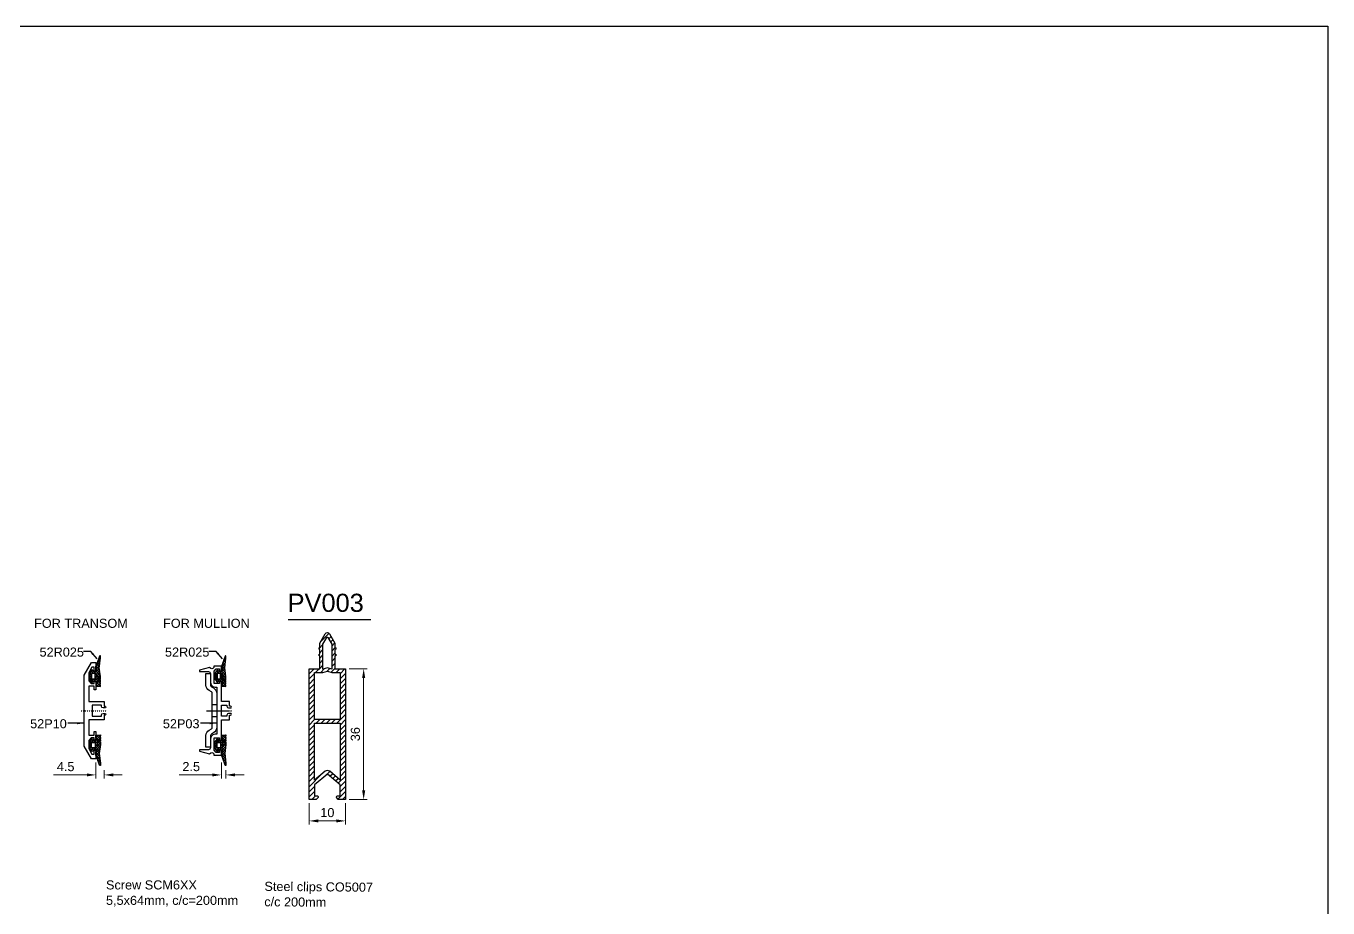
# Model space of a CAD drawing. Header units: millimetres. Extents: x 22319 to 27873, y 35287 to 39437.
# Drawn here: x 27156 to 27873, y 38951 to 39437 of the extents above; entities that cross this region are included whole.
import ezdxf

# ---------------------------------------------------------------- set-up
doc = ezdxf.new("R2010")
doc.units = ezdxf.units.MM
doc.header["$LTSCALE"] = 0.5
doc.linetypes.add('NEWDOT', pattern=[2, 1, -0.5, 0, -0.5])
for name, color, linetype in [('1', 1, 'Continuous'), ('22', 2, 'NEWDOT'), ('6', 6, 'Continuous'), ('arceringen', 6, 'Continuous'), ('FYLLD', 6, 'Continuous'), ('LIST', 2, 'Continuous'), ('MATT', 1, 'Continuous'), ('rubbers', 1, 'Continuous')]:
    doc.layers.add(name, color=color, linetype=linetype)
doc.layers.add('AM_5', color=3, linetype='Continuous', lineweight=18)
doc.layers.add('AM_6', color=2, linetype='Continuous', lineweight=20)
doc.styles.add('Border', font='ARIAL.TTF')
doc.styles.add('ROMANS', font='simplex.shx')
doc.styles.get("Standard").update_dxf_attribs({"font": 'ARIAL.TTF'})
doc.dimstyles.new('SBS_DIN$0', dxfattribs={"dimscale": 2, "dimtxt": 2.5, "dimasz": 2.5, "dimexe": 1, "dimexo": 1, "dimgap": 1, "dimtad": 1, "dimrnd": 0.5, "dimdsep": 46, "dimtxsty": 'Standard', "dimcen": 0, "dimclrd": 256, "dimclre": 256, "dimclrt": 2, "dimadec": 0, "dimazin": 2, "dimtp": 0.1, "dimtm": 0.1, "dimtfac": 0.71, "dimtofl": 0, "dimtmove": 0, "dimatfit": 3, "dimfxl": 0, "dimlwd": -1, "dimlwe": -1, "dimarcsym": 0})
doc.dimstyles.get("Standard").update_dxf_attribs({"dimtxt": 0.18, "dimasz": 0.18, "dimexe": 0.18, "dimexo": 0.0625, "dimgap": 0.09, "dimtad": 0, "dimtih": 1, "dimtoh": 1, "dimdec": 4, "dimzin": 0, "dimdsep": 46, "dimtxsty": 'Standard', "dimcen": 0.09, "dimadec": 0, "dimazin": 0, "dimtfac": 1, "dimtdec": 4, "dimtofl": 0, "dimtmove": 0, "dimatfit": 0, "dimfxl": 0, "dimtolj": 1, "dimtzin": 0, "dimarcsym": 0})

# ---------------------------------------------------------------- blocks, each defined once
blk = doc.blocks.new('*D358')
at = {"layer": 'AM_5'}
for p, q in [((27311.53050785179, 39009.018241354), (27311.53050785179, 38997.2406884341)), ((27331.53050785179, 39009.018241354), (27331.53050785179, 38997.2406884341)), ((27326.53050785179, 38999.2406884341), (27316.53050785179, 38999.2406884341))]:
    blk.add_line(p, q, dxfattribs=at)
for points in [[(27316.53050785179, 39000.07402176744), (27316.53050785179, 38998.40735510077), (27311.53050785179, 38999.2406884341)], [(27326.53050785179, 39000.07402176744), (27326.53050785179, 38998.40735510077), (27331.53050785179, 38999.2406884341)]]:
    blk.add_solid(points, dxfattribs=at)
at = {"layer": 'Defpoints', "color": 0}
for p in [(27311.53050785179, 39011.018241354), (27331.53050785179, 39011.018241354), (27311.53050785179, 38999.2406884341)]:
    blk.add_point(p, dxfattribs=at)
at = {"layer": 'AM_5', "color": 2, "insert": (27321.53050785179, 39003.79355337271), "char_height": 5, "attachment_point": 5}
blk.add_mtext('10', dxfattribs=at)
blk = doc.blocks.new('*D359')
at = {"layer": 'AM_5'}
for p, q in [((27333.53050785179, 39083.018241354), (27343.53050785179, 39083.018241354)), ((27341.53050785179, 39016.018241354), (27341.53050785179, 39078.018241354)), ((27333.53050785179, 39011.018241354), (27343.53050785179, 39011.018241354))]:
    blk.add_line(p, q, dxfattribs=at)
for points in [[(27340.69717451846, 39078.018241354), (27342.36384118512, 39078.018241354), (27341.53050785179, 39083.018241354)], [(27340.69717451846, 39016.018241354), (27342.36384118512, 39016.018241354), (27341.53050785179, 39011.018241354)]]:
    blk.add_solid(points, dxfattribs=at)
at = {"layer": 'Defpoints', "color": 0}
for p in [(27331.53050785179, 39083.018241354), (27341.53050785179, 39083.018241354), (27331.53050785179, 39011.018241354)]:
    blk.add_point(p, dxfattribs=at)
at = {"layer": 'AM_5', "color": 2, "insert": (27336.97593759258, 39047.01824135401), "char_height": 5, "attachment_point": 5, "rotation": 90}
blk.add_mtext('36', dxfattribs=at)
blk = doc.blocks.new('52R025')
at = {"layer": 'arceringen'}
h = blk.add_hatch(dxfattribs=at)
h.set_pattern_fill('ANSI37', color=256, scale=8, style=0)
h.set_pattern_definition([(45, (-946.5391729876393, 440.8052833423931), (-0.7071067811865475, 0.7071067811865476), []), (135, (-946.5391729876393, 440.8052833423931), (-0.7071067811865476, -0.7071067811865475), [])])
h.paths.add_polyline_path([(4.100000000000364, -2.200000000000045), (4.299999999999272, -2.399999999999977), (6.700000000000728, -2.399999999999977), (6.899999999999636, -2.200000000000045), (6.899999999999636, -0.6000000000000227), (6.700000000000728, -0.3999999999999773), (4.299999999999272, -0.3999999999999773), (4.100000000000364, -0.6000000000000227)], flags=16)
h.paths.add_polyline_path([(-5.790000000000873, 2.220000000000027), (-5.590000000000146, 2.009999999999991), (-1.3799999999992, 0.5499999999999545), (0, 0), (1.799999999999272, 0), (2.049999999999272, 0.42999999999995), (2.549999999999272, 0.42999999999995), (2.799999999999272, 0), (2.799999999999272, -1.5), (2.149999999999636, -1.879999999999995), (2, -2.120000000000005), (2.1299999999992, -2.379999999999995), (3.579999999999927, -3.399999999999977), (7.420000000000073, -3.399999999999977), (8.8700000000008, -2.379999999999995), (9, -2.120000000000005), (8.850000000000364, -1.879999999999995), (8.200000000000728, -1.5), (8.200000000000728, 0), (8.450000000000728, 0.42999999999995), (8.950000000000728, 0.42999999999995), (9.200000000000728, 0), (11, 0), (11, 1.899999999999977), (11.07999999999993, 2.059999999999945), (11.1200000000008, 2.5), (10.63999999999942, 2.5), (10.34000000000015, 2.340000000000032), (10.05999999999949, 2.340000000000032), (9.760000000000218, 2.5), (9.239999999999782, 2.5), (8.94000000000051, 2.340000000000032), (8.659999999999854, 2.340000000000032), (8.360000000000582, 2.5), (7.8799999999992, 2.5), (7.920000000000073, 2.059999999999945), (8, 1.899999999999977), (8, 0.7999999999999545), (4.930000000000291, 0.5599999999999454), (4.760000000000218, 0.8799999999999955), (6.299999999999272, 1.340000000000032), (6.559999999999491, 1.259999999999991), (7.159999999999854, 1.059999999999945), (7.700000000000728, 1.399999999999977), (7.790000000000873, 2.029999999999973), (7.350000000000364, 2.5), (5.829999999999927, 2.5), (0.8299999999999272, 1.870000000000005), (-4.409999999999854, 2.5), (-5.719999999999345, 2.5)])
at = {"color": 0, "linetype": 'ByBlock'}
for points in [[(-5.790000000000873, 2.220000000000027), (-5.590000000000146, 2.009999999999991), (-1.3799999999992, 0.5499999999999545), (0, 0), (1.799999999999272, 0), (2.049999999999272, 0.42999999999995), (2.549999999999272, 0.42999999999995), (2.799999999999272, 0), (2.799999999999272, -1.5), (2.149999999999636, -1.879999999999995), (2, -2.120000000000005), (2.1299999999992, -2.379999999999995), (3.579999999999927, -3.399999999999977), (7.420000000000073, -3.399999999999977), (8.8700000000008, -2.379999999999995), (9, -2.120000000000005), (8.850000000000364, -1.879999999999995), (8.200000000000728, -1.5), (8.200000000000728, 0), (8.450000000000728, 0.42999999999995), (8.950000000000728, 0.42999999999995), (9.200000000000728, 0), (11, 0), (11, 1.899999999999977), (11.07999999999993, 2.059999999999945), (11.1200000000008, 2.5), (10.63999999999942, 2.5), (10.34000000000015, 2.340000000000032), (10.05999999999949, 2.340000000000032), (9.760000000000218, 2.5), (9.239999999999782, 2.5), (8.94000000000051, 2.340000000000032), (8.659999999999854, 2.340000000000032), (8.360000000000582, 2.5), (7.8799999999992, 2.5), (7.920000000000073, 2.059999999999945), (8, 1.899999999999977), (8, 0.7999999999999545), (4.930000000000291, 0.5599999999999454), (4.760000000000218, 0.8799999999999955), (6.299999999999272, 1.340000000000032), (6.559999999999491, 1.259999999999991), (7.159999999999854, 1.059999999999945), (7.700000000000728, 1.399999999999977), (7.790000000000873, 2.029999999999973), (7.350000000000364, 2.5), (5.829999999999927, 2.5), (0.8299999999999272, 1.870000000000005), (-4.409999999999854, 2.5), (-5.719999999999345, 2.5)], [(4.100000000000364, -2.200000000000045), (4.299999999999272, -2.399999999999977), (6.700000000000728, -2.399999999999977), (6.899999999999636, -2.200000000000045), (6.899999999999636, -0.6000000000000227), (6.700000000000728, -0.3999999999999773), (4.299999999999272, -0.3999999999999773), (4.100000000000364, -0.6000000000000227)]]:
    blk.add_lwpolyline(points, close=True, dxfattribs=at)
blk = doc.blocks.new('*D516')
at = {"layer": 'AM_5'}
for p, q in [((27263.15824139836, 39031.45659532154), (27263.15824139836, 39022.56503019496)), ((27258.15824139836, 39024.56503019496), (27239.93245695089, 39024.56503019496)), ((27265.65824139836, 39027.24035532153), (27265.65824139836, 39022.56503019496)), ((27270.65824139836, 39024.56503019496), (27275.65824139836, 39024.56503019496))]:
    blk.add_line(p, q, dxfattribs=at)
for points in [[(27258.15824139836, 39025.39836352829), (27258.15824139836, 39023.73169686162), (27263.15824139836, 39024.56503019496)], [(27270.65824139836, 39025.39836352829), (27270.65824139836, 39023.73169686162), (27265.65824139836, 39024.56503019496)]]:
    blk.add_solid(points, dxfattribs=at)
at = {"layer": 'Defpoints', "color": 0}
for p in [(27263.15824139836, 39033.45659532154), (27263.15824139836, 39024.56503019496), (27265.65824139836, 39029.24035532153)]:
    blk.add_point(p, dxfattribs=at)
at = {"layer": 'AM_5', "color": 2, "insert": (27246.54534917463, 39029.11789513357), "char_height": 5, "attachment_point": 5}
blk.add_mtext('2.5', dxfattribs=at)
blk = doc.blocks.new('*D517')
at = {"layer": 'AM_5'}
for p, q in [((27194.06527897945, 39031.45659532154), (27194.06527897945, 39022.56503019496)), ((27189.06527897945, 39024.56503019496), (27170.72353273115, 39024.56503019496)), ((27198.56527897945, 39027.24035532153), (27198.56527897945, 39022.56503019496)), ((27203.56527897945, 39024.56503019496), (27208.56527897945, 39024.56503019496))]:
    blk.add_line(p, q, dxfattribs=at)
for points in [[(27189.06527897945, 39025.39836352829), (27189.06527897945, 39023.73169686162), (27194.06527897945, 39024.56503019496)], [(27203.56527897945, 39025.39836352829), (27203.56527897945, 39023.73169686162), (27198.56527897945, 39024.56503019496)]]:
    blk.add_solid(points, dxfattribs=at)
at = {"layer": 'Defpoints', "color": 0}
for p in [(27194.06527897945, 39033.45659532154), (27194.06527897945, 39024.56503019496), (27198.56527897945, 39029.24035532153)]:
    blk.add_point(p, dxfattribs=at)
at = {"layer": 'AM_5', "color": 2, "insert": (27177.3944058553, 39029.10766320996), "char_height": 5, "attachment_point": 5}
blk.add_mtext('4.5', dxfattribs=at)

msp = doc.modelspace()

# ---------------------------------------------------------------- hatches: boundary and pattern name
at = {"layer": 'FYLLD'}
h = msp.add_hatch(dxfattribs=at)
h.set_pattern_fill('USER', color=256, scale=2, angle=45, pattern_type=0)
h.set_pattern_definition([(45, (26976.33050785179, 39214.61824135401), (-1.414213562373095, 1.414213562373095), [])])
edge = h.paths.add_edge_path()
edge.add_line((27331.53050785179, 39083.018241354), (27331.53050785179, 39011.018241354))
edge.add_line((27327.48197971437, 39011.018241354), (27331.53050785179, 39011.018241354))
edge.add_line((27326.70624378308, 39011.9939772853), (27327.48197971437, 39011.018241354))
edge.add_arc((27327.13050785179, 39012.418241354), 0.600000000000031, 176.1479536458919, 225.0000000000115)
edge.add_arc((27327.13050785179, 39012.418241354), 0.6000000000001933, 90, 176.1479536458919)
edge.add_line((27327.13050785179, 39013.018241354), (27328.53050785179, 39013.018241354))
edge.add_line((27328.53050785179, 39019.14454393576), (27328.53050785179, 39013.018241354))
edge.add_line((27321.53050785179, 39025.018241354), (27328.53050785179, 39019.14454393576))
edge.add_line((27314.53050785179, 39019.14454393576), (27321.53050785179, 39025.018241354))
edge.add_line((27314.53050785179, 39019.14454393576), (27314.53050785179, 39013.018241354))
edge.add_line((27314.53050785179, 39013.018241354), (27315.93050785179, 39013.018241354))
edge.add_arc((27315.93050785179, 39012.418241354), 0.6000000000003666, -3.281148752372458, 90)
edge.add_arc((27315.93050785179, 39012.418241354), 0.5999999999995065, -45.00000000003071, -3.281148752372458)
edge.add_line((27315.37903598922, 39011.018241354), (27316.35477192051, 39011.9939772853))
edge.add_line((27311.53050785179, 39011.018241354), (27315.37903598922, 39011.018241354))
edge.add_line((27311.53050785179, 39083.018241354), (27311.53050785179, 39011.018241354))
edge.add_line((27311.53050785179, 39083.018241354), (27317.33050785179, 39083.018241354))
edge.add_line((27317.33050785179, 39090.11824135401), (27317.33050785179, 39083.018241354))
edge.add_line((27317.33050785179, 39090.11824135401), (27316.93050785179, 39090.22542103098))
edge.add_line((27316.93050785179, 39091.01106167703), (27316.93050785179, 39090.22542103098))
edge.add_line((27316.93050785179, 39091.01106167703), (27317.33050785179, 39091.11824135401))
edge.add_line((27317.33050785179, 39091.11824135401), (27317.33050785179, 39093.71824135401))
edge.add_line((27317.33050785179, 39093.718241354), (27316.93050785179, 39093.82542103097))
edge.add_line((27316.93050785179, 39094.61106167703), (27316.93050785179, 39093.82542103098))
edge.add_line((27316.93050785179, 39094.61106167703), (27317.33050785179, 39094.718241354))
edge.add_line((27317.33050785179, 39094.718241354), (27317.33050785179, 39097.14372429445))
edge.add_line((27317.33050785179, 39097.14372429447), (27320.31807228649, 39102.31833768626))
edge.add_arc((27321.53050785179, 39101.61833768625), 1.399999999999977, 90, 150.0000000000066)
edge.add_arc((27321.53050785179, 39101.61833768625), 1.400000000000262, 30.00000000000401, 90)
edge.add_line((27322.74294341709, 39102.31833768625), (27325.73050785179, 39097.14372429447))
edge.add_line((27325.73050785179, 39094.718241354), (27325.73050785179, 39097.14372429446))
edge.add_line((27325.73050785179, 39094.718241354), (27326.13050785179, 39094.61106167703))
edge.add_line((27326.13050785179, 39093.82542103098), (27326.13050785179, 39094.61106167704))
edge.add_line((27326.13050785179, 39093.82542103098), (27325.73050785179, 39093.71824135401))
edge.add_line((27325.73050785179, 39093.718241354), (27325.73050785179, 39091.118241354))
edge.add_line((27326.13050785179, 39091.01106167703), (27325.73050785179, 39091.11824135401))
edge.add_line((27326.13050785179, 39090.22542103098), (27326.13050785179, 39091.01106167703))
edge.add_line((27326.13050785179, 39090.22542103098), (27325.73050785179, 39090.11824135401))
edge.add_line((27325.73050785179, 39090.11824135401), (27325.73050785179, 39083.018241354))
edge.add_line((27331.53050785179, 39083.018241354), (27325.73050785179, 39083.018241354))
edge = h.paths.add_edge_path(flags=16)
edge.add_line((27321.87691801331, 39100.21833768625), (27323.93050785179, 39096.66141574809))
edge.add_line((27323.93050785179, 39096.66141574809), (27323.93050785179, 39082.88173847874))
edge.add_line((27321.53050785179, 39083.52481654058), (27323.93050785179, 39082.88173847874))
edge.add_line((27319.13050785179, 39082.88173847874), (27321.53050785179, 39083.52481654058))
edge.add_line((27319.13050785179, 39096.66141574809), (27319.13050785179, 39082.88173847874))
edge.add_line((27319.13050785179, 39096.66141574809), (27321.18409769028, 39100.21833768625))
edge.add_arc((27321.53050785179, 39100.01833768626), 0.4000000000000173, 29.99999999999669, 149.9999999999537)
edge.add_line((27322.81608307116, 39026.55033024024), (27328.53050785179, 39021.75535851443))
edge.add_line((27328.53050785179, 39053.018241354), (27328.53050785179, 39021.75535851443))
edge.add_line((27328.53050785179, 39053.018241354), (27314.53050785179, 39053.018241354))
edge.add_line((27314.53050785179, 39053.018241354), (27314.53050785179, 39021.75535851443))
edge.add_line((27314.53050785179, 39021.75535851443), (27320.24493263242, 39026.55033024024))
edge.add_arc((27321.53050785179, 39025.018241354), 1.999999999999826, 50.00000000000031, 129.9999999999986)
edge.add_line((27319.13050785179, 39081.018241354), (27321.53050785179, 39081.66131941584))
edge.add_line((27319.13050785179, 39081.018241354), (27314.53050785179, 39081.018241354))
edge.add_line((27314.53050785179, 39081.018241354), (27314.53050785179, 39055.018241354))
edge.add_line((27328.53050785179, 39055.018241354), (27314.53050785179, 39055.018241354))
edge.add_line((27328.53050785179, 39081.018241354), (27328.53050785179, 39055.018241354))
edge.add_line((27323.93050785179, 39081.018241354), (27328.53050785179, 39081.018241354))
edge.add_line((27321.53050785179, 39081.66131941584), (27323.93050785179, 39081.018241354))

# ---------------------------------------------------------------- linework, layer by layer
msp.add_line((27299.95822188918, 39110.22029281519), (27345.4309563401, 39110.22029281519))
for points in [[(22318.70771382542, 39437.03467588875), (27872.65919384413, 39437.03467588875), (27872.65919384413, 35287.04940153871), (22318.70771382542, 35287.04940153871)], [(27321.53050785179, 39081.66131941584), (27323.93050785179, 39081.018241354), (27328.53050785179, 39081.018241354), (27328.53050785179, 39055.018241354), (27314.53050785179, 39055.018241354), (27314.53050785179, 39081.018241354), (27319.13050785179, 39081.018241354)]]:
    msp.add_lwpolyline(points, close=True)
for points in [[(27317.33050785179, 39091.118241354), (27317.33050785179, 39093.718241354), (27316.93050785179, 39093.82542103098), (27316.93050785179, 39094.61106167703), (27317.33050785179, 39094.718241354), (27317.33050785179, 39097.14372429446), (27320.31807228649, 39102.31833768625, -0.2679491924313181), (27321.53050785179, 39103.01833768626, -0.2679491924313181), (27322.74294341709, 39102.31833768625), (27325.73050785179, 39097.14372429446), (27325.73050785179, 39094.718241354), (27326.13050785179, 39094.61106167703), (27326.13050785179, 39093.82542103098), (27325.73050785179, 39093.718241354), (27325.73050785179, 39091.118241354), (27326.13050785179, 39091.01106167703), (27326.13050785179, 39090.22542103098), (27325.73050785179, 39090.118241354), (27325.73050785179, 39083.018241354), (27331.53050785179, 39083.018241354), (27331.53050785179, 39011.018241354), (27327.48197971437, 39011.018241354), (27326.70624378308, 39011.99397728529, -0.2164453754118905), (27326.53186333896, 39012.45854950765, -0.3946564050716648), (27327.13050785179, 39013.018241354), (27328.53050785179, 39013.018241354), (27328.53050785179, 39019.14454393576), (27321.53050785179, 39025.018241354), (27314.53050785179, 39019.14454393576), (27314.53050785179, 39013.018241354), (27315.93050785179, 39013.018241354, -0.4310878545444273), (27316.52952427304, 39012.38390002215, -0.1840704505670157), (27316.35477192051, 39011.99397728529), (27315.37903598922, 39011.018241354), (27311.53050785179, 39011.018241354), (27311.53050785179, 39083.018241354), (27317.33050785179, 39083.018241354), (27317.33050785179, 39090.118241354), (27316.93050785179, 39090.22542103098), (27316.93050785179, 39091.01106167703)], [(27321.18409769028, 39100.21833768625, -0.577350269190112), (27321.87691801331, 39100.21833768625), (27323.93050785179, 39096.66141574808), (27323.93050785179, 39082.88173847874), (27321.53050785179, 39083.52481654058), (27319.13050785179, 39082.88173847874), (27319.13050785179, 39096.66141574808)], [(27314.53050785179, 39021.75535851443), (27314.53050785179, 39053.018241354), (27328.53050785179, 39053.018241354), (27328.53050785179, 39021.75535851443), (27322.81608307116, 39026.55033024024, 0.3639702342662002), (27320.24493263242, 39026.55033024024)]]:
    msp.add_lwpolyline(points, format="xyb", close=True)
at = {"layer": '1'}
for p, q in [((27260.65824139837, 39063.10662494799), (27258.15824139837, 39063.10662494799)), ((27260.65824139837, 39056.60662494799), (27258.15824139837, 39056.60662494799))]:
    msp.add_line(p, q, dxfattribs=at)
msp.add_lwpolyline([(27254.65824139837, 39074.03493748505), (27254.65824139837, 39080.45758721586), (27257.15824139837, 39080.45758721586), (27257.15824139837, 39074.03493748505, 0.2679491924311014), (27257.65824139837, 39073.16891208127), (27258.90824139837, 39072.44722424478, -0.2679491924310667), (27260.65824139837, 39069.41613533153), (27260.65824139837, 39050.82136038026, -0.2679491924312761), (27258.90824139836, 39047.79027146701), (27257.65824139837, 39047.06858363052, 0.2679491924313022), (27257.15824139837, 39046.20255822674), (27257.15824139837, 39039.77990849593), (27254.65824139837, 39039.77990849593), (27254.65824139837, 39046.20255822674, -0.2679491924312011), (27256.40824139837, 39049.23364713998), (27257.65824139837, 39049.95533497647, 0.2679491924312979), (27258.15824139837, 39050.82136038026), (27258.15824139837, 39069.41613533153, 0.2679491924310957), (27257.65824139837, 39070.28216073531), (27256.40824139836, 39071.0038485718, -0.2679491924309667)], format="xyb", close=True, dxfattribs=at)
at = {"layer": '22'}
for p, q in [((27185.86529697945, 39059.95662532154), (27200.06527897945, 39059.95662532154)), ((27254.95825939837, 39059.95662532154), (27269.15824139836, 39059.95662532154))]:
    msp.add_line(p, q, dxfattribs=at)
at = {"layer": '6'}
msp.add_lwpolyline([(27194.06527897945, 39048.45662532154), (27194.06527897945, 39044.15663032154), (27193.36529697944, 39043.45662532154), (27193.06527897945, 39043.45662532154), (27193.06527897945, 39044.95662532154), (27191.46527897944, 39044.95662532154), (27190.06527897945, 39043.55662532154), (27190.06527897945, 39039.0547015329), (27191.85395411404, 39035.95662532154), (27193.06527897945, 39035.95662532154), (27193.06527897945, 39038.45662532154), (27193.36529697944, 39038.45662532154), (27194.06527897945, 39037.75662832154), (27194.06527897945, 39033.45662532154), (27191.56527897945, 39033.45662532154), (27187.56527897945, 39040.38482855182), (27187.56527897945, 39059.65662532154), (27187.86527897944, 39059.95662532154), (27187.56527897945, 39060.25662532154), (27187.56527897945, 39079.52842209127), (27191.56527897945, 39086.45662532154), (27194.06527897945, 39086.45662532154), (27194.06527897945, 39082.15662232154), (27193.36529697944, 39081.45662532154), (27193.06527897945, 39081.45662532154), (27193.06527897945, 39083.95662532154), (27191.85395411404, 39083.95662532154), (27190.06527897945, 39080.85854911019), (27190.06527897945, 39076.35662532155), (27191.46527897944, 39074.95662532154), (27193.06527897945, 39074.95662532154), (27193.06527897945, 39076.45662532154), (27193.36529697944, 39076.45662532154), (27194.06527897945, 39075.75662032155), (27194.06527897945, 39071.45662532154), (27193.06527897945, 39071.45662532154), (27193.06527897945, 39073.45662532154), (27190.06527897945, 39073.45662532154), (27190.06527897945, 39064.95662532154), (27198.56527897945, 39064.95662532154), (27198.56527897945, 39062.45662532154), (27199.06527897945, 39062.45662532154), (27199.41882497945, 39062.31017932154), (27199.56527897945, 39061.95662532154), (27199.41882497945, 39061.60307132154), (27199.06527897945, 39061.45662532154), (27198.06527897945, 39061.45662532154), (27197.35818697944, 39061.74951732154), (27197.06527897945, 39062.45662532154), (27197.06527897945, 39062.95662532154), (27192.06527897945, 39062.95662532154), (27192.06527897945, 39056.95662532154), (27197.06527897945, 39056.95662532154), (27197.06527897945, 39057.45662532154), (27197.35818697944, 39058.16373332154), (27198.06527897945, 39058.45662532154), (27199.06527897945, 39058.45662532154), (27199.41882497945, 39058.31017932154), (27199.56527897945, 39057.95662532154), (27199.41882497945, 39057.60307132154), (27199.06527897945, 39057.45662532154), (27198.56527897945, 39057.45662532154), (27198.56527897945, 39054.95662532154), (27190.06527897945, 39054.95662532154), (27190.06527897945, 39046.45662532154), (27193.06527897945, 39046.45662532154), (27193.06527897945, 39048.45662532154), (27194.06527897945, 39048.45662532154), (27194.06527897945, 39044.65663032154)], dxfattribs=at)
msp.add_lwpolyline([(27267.65824139836, 39057.45662532154), (27268.15824139836, 39057.45662532154), (27268.51178739837, 39057.60307132154), (27268.65824139836, 39057.95662532154), (27268.51178739837, 39058.31017932154), (27268.15824139836, 39058.45662532154), (27267.15824139836, 39058.45662532154), (27266.45114939837, 39058.16373332153), (27266.15824139836, 39057.45662532154), (27266.15824139836, 39056.95662532154), (27263.15824139836, 39056.95662532154), (27263.15824139836, 39062.95662532154), (27266.15824139836, 39062.95662532154), (27266.15824139836, 39062.45662532154), (27266.45114939837, 39061.74951732154), (27267.15824139836, 39061.45662532154), (27268.15824139836, 39061.45662532154), (27268.51178739837, 39061.60307132154), (27268.65824139836, 39061.95662532154), (27268.51178739837, 39062.31017932154), (27268.15824139836, 39062.45662532154), (27267.65824139836, 39062.45662532154), (27267.65824139836, 39064.95662532154), (27263.15824139836, 39064.95662532154), (27263.15824139836, 39075.75662832153), (27262.45825939837, 39076.45662532154), (27262.15824139836, 39076.45662532154), (27262.15824139836, 39074.95662532154), (27259.15824139836, 39074.95662532154), (27259.15824139836, 39081.75662832153), (27260.35825339836, 39082.95662932154), (27262.15824139836, 39082.95662932154), (27262.15824139836, 39081.45662932154), (27262.45825939837, 39081.45662932154), (27263.15824139836, 39082.15663032153), (27263.15824139836, 39084.45662932154), (27258.95825939837, 39084.45662932154), (27258.95825939837, 39083.67704632153), (27258.51572439836, 39083.15276132154), (27257.85825339836, 39082.95662932154), (27257.30414639836, 39083.09221532154), (27256.64944931387, 39083.66639576595), (27251.15824139836, 39082.19504032154), (27251.15824139836, 39081.45662932154), (27256.15824139836, 39081.45662932154), (27256.86533339836, 39081.16373632153), (27257.15824139836, 39080.45662932154), (27257.15824139836, 39075.45662532154), (27257.49317139836, 39074.20662532154), (27258.40824139836, 39073.29156332154), (27259.65824139836, 39072.95662532154), (27260.65824139836, 39072.95662532154), (27260.65824139836, 39046.95662532154), (27259.65824139836, 39046.95662532154), (27258.40824139836, 39046.62168732154), (27257.49317139836, 39045.70662532154), (27257.15824139836, 39044.45662532154), (27257.15824139836, 39039.45662532154), (27256.86533339836, 39038.74951732154), (27256.15824139836, 39038.45662532154), (27251.15824139836, 39038.45662532154), (27251.15824139836, 39037.71821432154), (27256.64940247045, 39036.24686329866), (27257.30414639836, 39036.82104332154), (27257.85825339836, 39036.95662532154), (27258.51572439836, 39036.76049632153), (27258.95825939837, 39036.23621232154), (27258.95825939837, 39035.45662532154), (27263.15824139836, 39035.45662532154), (27263.15824139836, 39037.75662832153), (27262.45825939837, 39038.45662532154), (27262.15824139836, 39038.45662532154), (27262.15824139836, 39036.95662532154), (27260.35825339836, 39036.95662532154), (27259.15824139836, 39038.15663032153), (27259.15824139836, 39044.95662532154), (27262.15824139836, 39044.95662532154), (27262.15824139836, 39043.45662532154), (27262.45825939837, 39043.45662532154), (27263.15824139836, 39044.15663032153), (27263.15824139836, 39054.95662532154), (27267.65824139836, 39054.95662532154)], close=True, dxfattribs=at)
at = {"layer": 'LIST'}
msp.add_line((27194.06527897945, 39082.15663032153), (27194.06527897945, 39084.45662932154), dxfattribs=at)
at = {"layer": 'MATT'}
for points in [[(27191.67975382375, 39091.13720058164), (27192.48016449904, 39091.82175523879), (27194.6798135876, 39088.43961657085)], [(27260.77271624267, 39091.13720058164), (27261.57312691795, 39091.82175523879), (27263.77277600652, 39088.43961657085)], [(27183.56527897945, 39052.46647262853), (27183.56527897945, 39053.51969260923), (27187.56527897945, 39052.99308261888)], [(27256.65824139836, 39052.46647262853), (27256.65824139836, 39053.51969260923), (27260.65824139836, 39052.99308261888)]]:
    msp.add_solid(points, dxfattribs=at)

# ---------------------------------------------------------------- block references
at = {"layer": 'rubbers', "linetype": 'Continuous', "rotation": 270}
for p in [(27194.06527797945, 39084.45665132154), (27263.15824039837, 39084.45665132154)]:
    msp.add_blockref('52R025', p, dxfattribs=at)
at = {"layer": 'rubbers', "linetype": 'Continuous', "xscale": -1, "rotation": 270}
for p in [(27194.06527797945, 39035.45659932154), (27263.15824039837, 39035.45659932154)]:
    msp.add_blockref('52R025', p, dxfattribs=at)

# ---------------------------------------------------------------- texts
at = {"layer": 'AM_6', "style": 'Border'}
for s, height, p in [('Screw SCM6XX', 4.999999999999996, (27199.61030125614, 38961.48922986078)), ('5,5x64mm, c/c=200mm', 5, (27199.61030125613, 38952.99439662846))]:
    msp.add_text(s, height=height, dxfattribs=at).set_placement(p)
for s, p in [('Steel clips CO5007', (27286.84361888047, 38960.7194350732)), ('c/c 200mm', (27286.76862648437, 38952.22493286378))]:
    msp.add_text(s, height=4.999999999999999, rotation=359.4941862321576, dxfattribs=at).set_placement(p)
at = {"layer": 'AM_6'}
for s, insert, char_height, attachment_point, style in [('{\\fArial|b0|i0|c238|p34;PV003}', (27341.59993387474, 39114.22029281519), 10, 9, 'ROMANS'), ('52R025', (27163.00041663887, 39094.72611162058), 5, 1, 'Border'), ('52R025', (27232.09337905779, 39094.72611162058), 5, 1, 'Border'), ('52P10', (27157.82551234141, 39055.26252391793), 5, 1, 'Border'), ('52P03', (27230.91847476033, 39055.26252391793), 5, 1, 'Border')]:
    msp.add_mtext(s, dxfattribs=dict(at, insert=insert, char_height=char_height, attachment_point=attachment_point, style=style))
at = {"layer": 'AM_6', "char_height": 5, "width": 55.3932341542677, "attachment_point": 1}
for s, insert in [(' FOR TRANSOM', (27158.07024685541, 39110.57811117457)), ('  FOR MULLION', (27227.16320927432, 39110.57811117457))]:
    msp.add_mtext(s, dxfattribs=dict(at, insert=insert))

# ---------------------------------------------------------------- dimensions: what is measured, and where the dimension line sits
at = {"layer": 'AM_5'}
dim = msp.add_linear_dim(base=(27341.53050785179, 39083.018241354), p1=(27331.53050785179, 39011.018241354), p2=(27331.53050785179, 39083.018241354), angle=90, text='36', dimstyle='SBS_DIN$0', dxfattribs=at)
dim.commit()
dim.dimension.update_dxf_attribs({"geometry": '*D359', "text_midpoint": (27336.97593759258, 39047.01824135401)})
for base, p1, p2, picture, middle in [((27194.06527897945, 39024.56503019496), (27198.56527897945, 39029.24035532153), (27194.06527897945, 39033.45659532154), '*D517', (27177.3944058553, 39029.10766320996)), ((27263.15824139836, 39024.56503019496), (27265.65824139836, 39029.24035532153), (27263.15824139836, 39033.45659532154), '*D516', (27246.54534917463, 39029.11789513357))]:
    dim = msp.add_linear_dim(base=base, p1=p1, p2=p2, dimstyle='SBS_DIN$0', dxfattribs=at)
    dim.commit()
    dim.dimension.update_dxf_attribs({"geometry": picture, "text_midpoint": middle})
dim = msp.add_linear_dim(base=(27311.53050785179, 38999.2406884341), p1=(27331.53050785179, 39011.018241354), p2=(27311.53050785179, 39011.018241354), text='10', dimstyle='SBS_DIN$0', dxfattribs=at)
dim.commit()
dim.dimension.update_dxf_attribs({"geometry": '*D358', "text_midpoint": (27321.53050785179, 39003.79355337271)})

# ---------------------------------------------------------------- leaders
at = {"layer": 'MATT', "has_arrowhead": 0}
for points in [[(27194.6798135876, 39088.43961657085), (27191.24421116758, 39092.45667032153), (27187.21356035346, 39092.45667032153)], [(27263.77277600652, 39088.43961657085), (27260.3371735865, 39092.45667032153), (27256.30652277237, 39092.45667032153)], [(27187.56527897945, 39052.99308261888), (27178.54427541643, 39052.99308261888)], [(27260.65824139836, 39052.99308261888), (27251.63723783535, 39052.99308261888)]]:
    msp.add_leader(points, dimstyle='Standard', dxfattribs=at)

doc.saveas('drawing.dxf')
